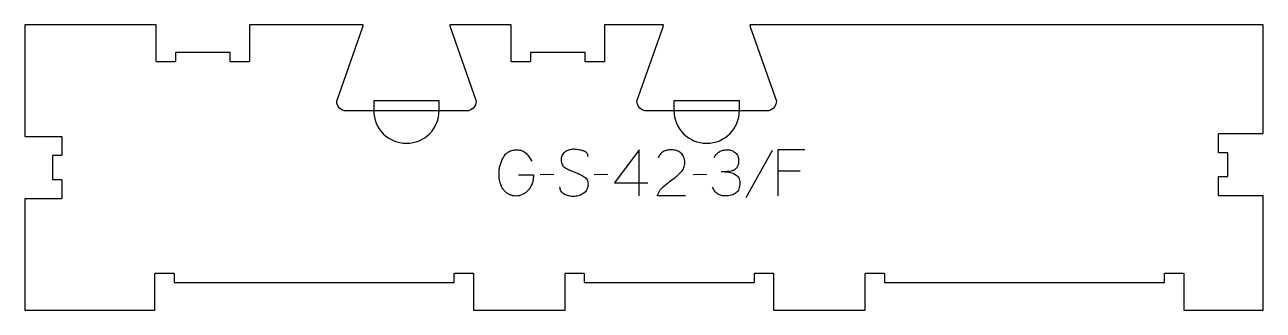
# Model space of a CAD drawing. Extents: x 0 to 804, y 0 to 186.
import ezdxf

# ---------------------------------------------------------------- set-up
doc = ezdxf.new("R2010")
doc.units = 0
for name, color, linetype in [('1_ANYTOOL_1MMDEEP_LABELS_S', 2, 'CONTINUOUS'), ('4_ANYTOOL_CUTTHROUGH_OUTSI', 5, 'CONTINUOUS'), ('5_ANYTOOL_HALF_MILL_9MM_IN', 3, 'CONTINUOUS')]:
    doc.layers.add(name, color=color, linetype=linetype)

msp = doc.modelspace()

# ---------------------------------------------------------------- linework, layer by layer
at = {"layer": '1_ANYTOOL_1MMDEEP_LABELS_S'}
for p, q in [((485.182515, 103.765295), (467.996801, 72.993866)), ((503.26823, 90.265295), (488.782515, 90.265295)), ((343.411087, 88.122438), (334.625372, 88.036723)), ((378.46823, 88.122438), (369.682515, 88.036723)), ((382.753944, 82.893866), (404.525372, 82.893866)), ((442.66823, 88.122438), (433.882515, 88.036723))]:
    msp.add_line(p, q, dxfattribs=at)
for points in [[(365.653944, 99.651009, 0.071867), (365.46083, 100.987616, 0.100684), (364.834301, 102.168866, 0.047558), (364.359747, 102.645317, 0.038563), (363.809747, 103.034045, 0.037928), (363.11256, 103.381513, 0.026634), (362.375372, 103.636723, 0.028461), (359.352039, 104.322706, 0.041577), (356.26823, 104.579581, 0.036938), (354.76587, 104.468441, 0.041531), (353.300372, 104.124223, 0.041583), (351.922995, 103.547015, 0.038125), (350.653944, 102.758152, 0.057611), (349.583791, 101.766248, 0.065808), (348.789658, 100.545652, 0.06469), (348.312162, 99.086097, 0.046778), (348.16823, 97.551009, 0.052235), (348.330585, 96.001167, 0.075448), (348.875372, 94.551009, 0.076671), (349.791464, 93.377957, 0.061023), (350.996801, 92.493866, 0.021951), (354.025655, 90.966521, 0.018213), (357.16823, 89.686723, -0.02405), (360.269714, 88.381261, -0.02981), (363.211087, 86.751009, -0.068439), (364.352388, 85.785079, -0.079282), (365.161087, 84.533152, -0.076308), (365.586086, 82.95447, -0.047772), (365.611087, 81.308152, -0.046243), (365.317852, 79.627193, -0.06359), (364.66823, 78.056366, -0.064671), (363.695406, 76.772177, -0.057073), (362.439658, 75.758152, -0.067522), (359.47135, 74.395242, -0.070793), (356.246801, 73.893866, -0.064027), (353.107786, 74.256381, -0.070447), (350.182515, 75.436723, -0.054374), (349.024098, 76.286356, -0.074742), (348.125372, 77.397438, -0.075199), (347.602365, 78.703816, -0.057737), (347.439658, 80.108152)], [(320.525372, 88.036723), (330.296801, 87.993866, -0.031732), (330.02869, 84.986464, -0.048764), (329.284301, 82.068866, -0.050291), (328.174588, 79.758358, -0.060119), (326.589658, 77.751009, -0.036578), (324.857638, 76.264593, -0.050793), (322.898587, 75.104581, -0.051881), (320.94557, 74.436836, -0.053919), (318.896801, 74.193866, -0.055881), (316.861654, 74.40081, -0.055271), (314.921801, 75.051009, -0.05403), (312.995825, 76.210203, -0.038531), (311.311087, 77.708152, -0.067281), (309.763373, 79.819166, -0.049165), (308.739658, 82.240295, -0.047412), (308.066731, 85.444214, -0.028075), (307.882515, 88.722438, -0.03109), (308.050042, 91.414017, -0.031496), (308.552158, 94.063509, -0.031425), (309.403031, 96.691754, -0.02824), (310.561087, 99.201009, -0.064555), (312.08989, 101.352534, -0.078906), (314.15573, 102.977795, -0.076878), (316.779331, 103.952345, -0.050594), (319.582515, 104.236723, -0.039946), (321.242076, 104.103927, -0.052714), (322.845015, 103.668866, -0.053511), (324.228212, 102.953532, -0.05153), (325.432515, 101.965295, -0.040443), (327.472739, 99.542153, -0.04035), (329.096801, 96.822438)], [(428.953944, 74.279581), (410.653944, 74.322438, -0.034491), (411.316722, 76.06977, -0.037732), (412.223587, 77.702795, -0.037744), (413.362881, 79.177431, -0.03482), (414.703944, 80.472438, -0.00859), (417.663169, 82.871021, -0.008791), (420.703944, 85.165295, 0.020588), (423.523232, 87.398737, 0.025206), (426.125372, 89.879581, 0.046908), (427.145967, 91.180823, 0.051091), (427.89323, 92.654581, 0.050722), (428.341962, 94.302755, 0.041139), (428.482515, 96.008152, 0.039396), (428.33987, 97.815738, 0.058519), (427.850372, 99.554581, 0.060358), (427.059815, 100.961697, 0.061397), (425.953944, 102.136723, 0.048006), (424.597987, 103.058683, 0.045901), (423.09323, 103.711723, 0.045216), (421.353168, 104.114283, 0.034258), (419.56823, 104.236723, 0.055622), (416.933659, 103.942736, 0.079896), (414.489658, 102.961723, 0.080617), (412.520271, 101.296023, 0.060287), (411.082515, 99.136723)], [(447.639658, 99.308152, -0.060092), (449.027875, 101.394286, -0.080583), (450.928944, 103.004581, -0.079919), (453.285009, 103.952346, -0.055798), (455.825372, 104.236723, -0.035013), (457.381272, 104.127636, -0.047512), (458.895015, 103.765295, -0.048382), (460.184441, 103.179255, -0.050886), (461.332515, 102.351009, -0.060051), (462.258419, 101.304221, -0.058597), (462.912872, 100.068866, -0.056917), (463.309002, 98.557951, -0.03878), (463.411087, 96.993866, -0.02544), (463.348071, 95.756149, -0.041152), (463.121801, 94.540295, -0.042175), (462.777987, 93.600024, -0.059142), (462.253944, 92.751009, -0.068767), (460.963247, 91.518515, -0.072211), (459.382515, 90.693866, -0.043093), (457.555404, 90.226273, -0.035742), (455.675372, 90.051009, -0.002283), (453.821908, 90.019617, -0.003092), (451.96823, 90.008152)], [(454.753944, 90.008152, -0.052004), (458.087026, 89.49535, -0.057563), (461.225372, 88.272438, -0.070633), (462.499908, 87.347834, -0.079113), (463.44323, 86.092081, -0.075641), (464.020017, 84.437222, -0.046128), (464.182515, 82.679581, -0.033924), (464.048918, 80.712806, -0.057836), (463.561087, 78.811723, -0.060832), (462.802109, 77.382749, -0.072757), (461.696801, 76.208152, -0.05358), (460.302209, 75.327071, -0.043301), (458.761087, 74.729581, -0.042335), (456.862599, 74.347331, -0.028525), (454.925372, 74.236723, -0.059964), (452.213871, 74.563081, -0.089395), (449.739658, 75.661723, -0.089624), (447.815491, 77.54617, -0.061164), (446.525372, 79.936723)]]:
    msp.add_lwpolyline(points, format="xyb", dxfattribs=at)
for points in [[(398.739658, 74.236723), (398.782515, 104.279581), (382.753944, 82.893866)], [(506.439658, 104.236723), (488.782515, 104.236723), (488.782515, 74.236723)]]:
    msp.add_lwpolyline(points, dxfattribs=at)
at = {"layer": '4_ANYTOOL_CUTTHROUGH_OUTSI'}
msp.add_lwpolyline([(470.757612, 185.500989, 0.061784), (470.992606, 184.106119), (487.888139, 135.833576, -0.084368), (487.902174, 135.750989, -0.414214), (481.652174, 129.500989), (403.652174, 129.500989, -0.414214), (397.402174, 135.750989, -0.084368), (397.41621, 135.833576), (414.315323, 184.117184, 0.061178), (414.546737, 185.500989), (376.336174, 185.500989), (376.336174, 161.750989, -0.414214), (376.086174, 161.500989), (364.086174, 161.500989, -0.414214), (363.836174, 161.750989), (363.836174, 167.500989), (328.336174, 167.500989), (328.336174, 161.750989, -0.414214), (328.086174, 161.500989), (316.086174, 161.500989, -0.414214), (315.836174, 161.750989), (315.836174, 185.500989), (275.851612, 185.500989, 0.061784), (276.086606, 184.106119), (292.982139, 135.833576, -0.084368), (292.996174, 135.750989, -0.414214), (286.746174, 129.500989), (208.746174, 129.500989, -0.414214), (202.496174, 135.750989, -0.084368), (202.51021, 135.833576), (219.409323, 184.117184, 0.061178), (219.640737, 185.500988), (145.887867, 185.500656), (145.887867, 161.75, -0.414214), (145.637867, 161.5), (133.637867, 161.5, -0.414214), (133.387867, 161.75), (133.387867, 167.5), (97.887867, 167.5), (97.887867, 161.75, -0.414214), (97.637867, 161.5), (85.637867, 161.5, -0.414214), (85.387867, 161.75), (85.387867, 185.500385), (0, 185.500001), (0.006223, 112.940911), (23.756244, 112.940911, -0.414366), (24.006244, 112.69078), (23.999979, 100.69076, -0.414061), (23.749979, 100.440891), (18.006244, 100.440891), (18.006244, 84.940891), (23.749979, 84.940891, -0.414061), (23.999979, 84.691021), (24.006244, 72.691002, -0.414366), (23.756244, 72.440871), (0.006222, 72.440871), (0, 0), (84.499968, 0), (84.499968, 23.75, -0.414214), (84.749968, 24), (96.749968, 24, -0.414214), (96.999968, 23.75), (96.999968, 18), (278.736787, 18), (278.736787, 23.75, -0.414214), (278.986787, 24), (290.986787, 24, -0.414214), (291.236787, 23.75), (291.236787, 0), (350.736787, 0), (350.736787, 23.75, -0.414214), (350.986787, 24), (362.986787, 24, -0.414214), (363.236787, 23.75), (363.236787, 18), (473.642787, 18), (473.642787, 23.75, -0.414214), (473.892787, 24), (485.892787, 24, -0.414214), (486.142787, 23.75), (486.142787, 0), (545.642787, 0), (545.642787, 23.75, -0.414214), (545.892787, 24), (557.892787, 24, -0.414214), (558.142787, 23.75), (558.142787, 18), (739.879606, 18), (739.879606, 23.75, -0.414214), (740.129606, 24), (752.129606, 24, -0.414214), (752.379606, 23.75), (752.379606, 0.000008), (803.950315, 0.001575), (803.956538, 74.322453), (775.20656, 74.322366, -0.414062), (774.956559, 74.572235), (774.950294, 86.572255, -0.414365), (775.200293, 86.822386), (780.956559, 86.822407), (780.956559, 102.322407), (775.200295, 102.322386, -0.414368), (774.950294, 102.572516), (774.956559, 114.572536, -0.41406), (775.206558, 114.822405), (803.956537, 114.822492), (803.950316, 185.501582)], format="xyb", close=True, dxfattribs=at)
at = {"layer": '5_ANYTOOL_HALF_MILL_9MM_IN'}
for points in [[(226.496174, 129.750989, 1), (268.996174, 129.750989), (268.996174, 136.000989), (226.496174, 136.000989)], [(421.402174, 129.750989, 1), (463.902174, 129.750989), (463.902174, 136.000989), (421.402174, 136.000989)]]:
    msp.add_lwpolyline(points, format="xyb", close=True, dxfattribs=at)

doc.saveas('drawing.dxf')
